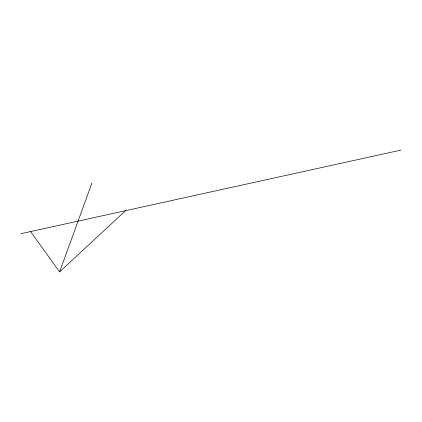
<?xml version="1.0" encoding="UTF-8"?>
<svg xmlns="http://www.w3.org/2000/svg" width="422" height="422" viewBox="0 0 422 422"><rect width="100%" height="100%" fill="white"/><g stroke="black" fill="none" stroke-linecap="round" stroke-linejoin="round"><path stroke-width="0.63" d="M30.595 231.567L59.592 271.889L91.927 183.048M59.592 271.889L125.545 210.683M21.1 233.656L400.9 150.111"/></g></svg>
